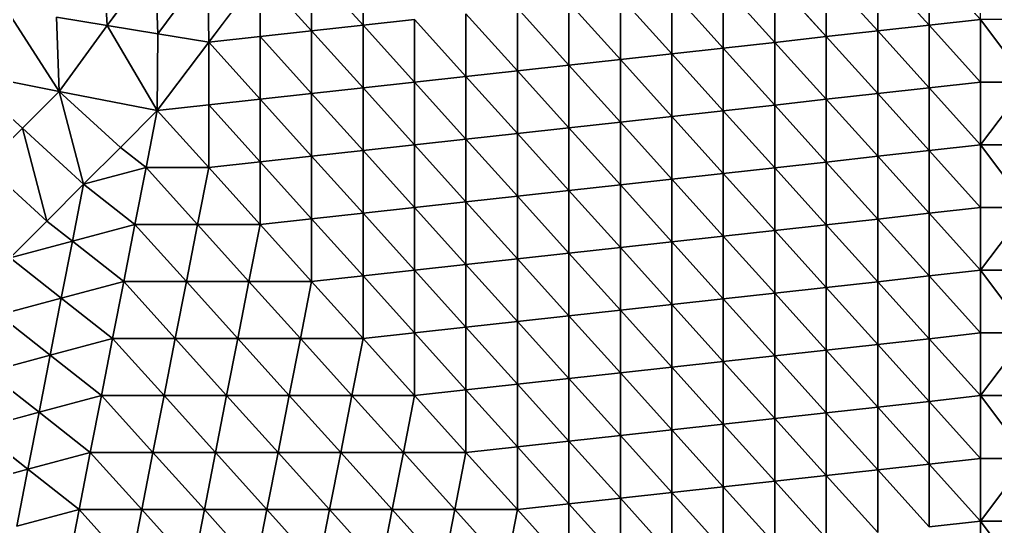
# Model space of a CAD drawing. Extents: x 100 to 350, y 100 to 150.
# Drawn here: x 176.02 to 200.37, y 112.36 to 125 of the extents above; entities that cross this region are included whole.
import ezdxf

# ---------------------------------------------------------------- set-up
doc = ezdxf.new("R2010")
doc.units = 0

msp = doc.modelspace()

# ---------------------------------------------------------------- linework, layer by layer
at = {"color": 1}
for p, q in [((178.098101, 126.67799), (178.207108, 124.853796)), ((178.207108, 124.853796), (178.098101, 126.67799)), ((179.406452, 126.498257), (178.207108, 124.853796)), ((178.207108, 124.853796), (179.406452, 126.498257)), ((179.406452, 126.498257), (179.473101, 124.644108)), ((179.473101, 124.644108), (179.406452, 126.498257)), ((184.591274, 126.422536), (184.591274, 124.860036)), ((184.591274, 124.860036), (184.591274, 126.422536)), ((198.71594, 126.420628), (200, 125)), ((200, 125), (198.71594, 126.420628)), ((198.71594, 126.420628), (198.71594, 124.858128)), ((198.71594, 124.858128), (198.71594, 126.420628)), ((179.473101, 124.644108), (180.714803, 126.318524)), ((180.714803, 126.318524), (179.473101, 124.644108)), ((180.714803, 126.318524), (180.739093, 124.43442)), ((180.739093, 124.43442), (180.714803, 126.318524)), ((183.307214, 126.280664), (183.307214, 124.718164)), ((184.591274, 124.860036), (183.307214, 126.280664)), ((183.307214, 126.280664), (184.591274, 124.860036)), ((183.307214, 124.718164), (183.307214, 126.280664)), ((197.431879, 124.716256), (197.431879, 126.278756)), ((197.431879, 126.278756), (198.71594, 124.858128)), ((197.431879, 126.278756), (197.431879, 124.716256)), ((198.71594, 124.858128), (197.431879, 126.278756)), ((180.739093, 124.43442), (182.023154, 126.138792)), ((182.023154, 126.138792), (180.739093, 124.43442)), ((183.307214, 124.718164), (182.023154, 126.138792)), ((182.023154, 126.138792), (182.023154, 124.576292)), ((182.023154, 126.138792), (183.307214, 124.718164)), ((182.023154, 124.576292), (182.023154, 126.138792)), ((194.863758, 125.995012), (196.147819, 124.574384)), ((196.147819, 124.574384), (194.863758, 125.995012)), ((194.863758, 125.995012), (194.863758, 124.432512)), ((194.863758, 124.432512), (194.863758, 125.995012)), ((196.147819, 124.574384), (196.147819, 126.136884)), ((196.147819, 126.136884), (197.431879, 124.716256)), ((197.431879, 124.716256), (196.147819, 126.136884)), ((196.147819, 126.136884), (196.147819, 124.574384)), ((192.295637, 124.148768), (192.295637, 125.711268)), ((192.295637, 125.711268), (193.579698, 124.29064)), ((192.295637, 125.711268), (192.295637, 124.148768)), ((193.579698, 124.29064), (192.295637, 125.711268)), ((194.863758, 124.432512), (193.579698, 125.85314)), ((193.579698, 125.85314), (193.579698, 124.29064)), ((193.579698, 125.85314), (194.863758, 124.432512)), ((193.579698, 124.29064), (193.579698, 125.85314)), ((189.727516, 123.865024), (189.727516, 125.427524)), ((189.727516, 125.427524), (191.011577, 124.006896)), ((189.727516, 125.427524), (189.727516, 123.865024)), ((191.011577, 124.006896), (189.727516, 125.427524)), ((191.011577, 125.569396), (192.295637, 124.148768)), ((192.295637, 124.148768), (191.011577, 125.569396)), ((191.011577, 125.569396), (191.011577, 124.006896)), ((191.011577, 124.006896), (191.011577, 125.569396)), ((177.007764, 123.209335), (175.675123, 125.273172)), ((175.675123, 125.273172), (177.007764, 123.209335)), ((188.443456, 125.285652), (189.727516, 123.865024)), ((189.727516, 123.865024), (188.443456, 125.285652)), ((188.443456, 125.285652), (188.443456, 123.723152)), ((188.443456, 123.723152), (188.443456, 125.285652)), ((177.007764, 123.209335), (176.941115, 125.063484)), ((176.941115, 125.063484), (178.207108, 124.853796)), ((176.941115, 125.063484), (177.007764, 123.209335)), ((178.207108, 124.853796), (176.941115, 125.063484)), ((185.875335, 125.001908), (184.591274, 124.860036)), ((184.591274, 124.860036), (185.875335, 125.001908)), ((185.875335, 123.439408), (185.875335, 125.001908)), ((185.875335, 125.001908), (187.159395, 123.58128)), ((187.159395, 123.58128), (185.875335, 125.001908)), ((185.875335, 125.001908), (185.875335, 123.439408)), ((187.159395, 123.58128), (187.159395, 125.14378)), ((188.443456, 123.723152), (187.159395, 125.14378)), ((187.159395, 125.14378), (187.159395, 123.58128)), ((187.159395, 125.14378), (188.443456, 123.723152)), ((198.71594, 124.858128), (200, 125)), ((200, 125), (198.71594, 124.858128)), ((201.171875, 123.4375), (200, 125)), ((200, 125), (201.171875, 123.4375)), ((178.207108, 124.853796), (177.007764, 123.209335)), ((177.007764, 123.209335), (178.207108, 124.853796)), ((179.455033, 122.730047), (178.207108, 124.853796)), ((178.207108, 124.853796), (179.473101, 124.644108)), ((179.473101, 124.644108), (178.207108, 124.853796)), ((178.207108, 124.853796), (179.455033, 122.730047)), ((182.023154, 124.576292), (183.307214, 124.718164)), ((183.307214, 124.718164), (182.023154, 124.576292)), ((183.307214, 124.718164), (184.591274, 124.860036)), ((184.591274, 124.860036), (183.307214, 124.718164)), ((184.591274, 123.297536), (183.307214, 124.718164)), ((183.307214, 124.718164), (183.307214, 123.155664)), ((183.307214, 124.718164), (184.591274, 123.297536)), ((183.307214, 123.155664), (183.307214, 124.718164)), ((184.591274, 124.860036), (185.875335, 123.439408)), ((185.875335, 123.439408), (184.591274, 124.860036)), ((184.591274, 124.860036), (184.591274, 123.297536)), ((184.591274, 123.297536), (184.591274, 124.860036)), ((196.147819, 124.574384), (197.431879, 124.716256)), ((197.431879, 124.716256), (196.147819, 124.574384)), ((198.71594, 124.858128), (197.431879, 124.716256)), ((197.431879, 124.716256), (198.71594, 124.858128)), ((198.71594, 123.295628), (197.431879, 124.716256)), ((197.431879, 124.716256), (197.431879, 123.153756)), ((197.431879, 124.716256), (198.71594, 123.295628)), ((197.431879, 123.153756), (197.431879, 124.716256)), ((198.71594, 124.858128), (198.71594, 123.295628)), ((200, 123.4375), (198.71594, 124.858128)), ((198.71594, 124.858128), (200, 123.4375)), ((198.71594, 123.295628), (198.71594, 124.858128)), ((179.455033, 122.730047), (179.473101, 124.644108)), ((179.473101, 124.644108), (179.455033, 122.730047)), ((179.473101, 124.644108), (180.739093, 124.43442)), ((180.739093, 124.43442), (179.473101, 124.644108)), ((182.023154, 124.576292), (180.739093, 124.43442)), ((180.739093, 124.43442), (182.023154, 124.576292)), ((182.023154, 124.576292), (182.023154, 123.013792)), ((183.307214, 123.155664), (182.023154, 124.576292)), ((182.023154, 124.576292), (183.307214, 123.155664)), ((182.023154, 123.013792), (182.023154, 124.576292)), ((194.863758, 124.432512), (196.147819, 124.574384)), ((196.147819, 124.574384), (194.863758, 124.432512)), ((196.147819, 123.011884), (196.147819, 124.574384)), ((197.431879, 123.153756), (196.147819, 124.574384)), ((196.147819, 124.574384), (196.147819, 123.011884)), ((196.147819, 124.574384), (197.431879, 123.153756)), ((180.739093, 124.43442), (179.455033, 122.730047)), ((179.455033, 122.730047), (180.739093, 124.43442)), ((182.023154, 123.013792), (180.739093, 124.43442)), ((180.739093, 124.43442), (180.739093, 122.87192)), ((180.739093, 124.43442), (182.023154, 123.013792)), ((180.739093, 122.87192), (180.739093, 124.43442)), ((193.579698, 124.29064), (192.295637, 124.148768)), ((192.295637, 124.148768), (193.579698, 124.29064)), ((193.579698, 124.29064), (194.863758, 124.432512)), ((194.863758, 124.432512), (193.579698, 124.29064)), ((193.579698, 124.29064), (193.579698, 122.72814)), ((194.863758, 122.870012), (193.579698, 124.29064)), ((193.579698, 124.29064), (194.863758, 122.870012)), ((193.579698, 122.72814), (193.579698, 124.29064)), ((194.863758, 122.870012), (194.863758, 124.432512)), ((194.863758, 124.432512), (196.147819, 123.011884)), ((196.147819, 123.011884), (194.863758, 124.432512)), ((194.863758, 124.432512), (194.863758, 122.870012)), ((191.011577, 124.006896), (189.727516, 123.865024)), ((189.727516, 123.865024), (191.011577, 124.006896)), ((192.295637, 124.148768), (191.011577, 124.006896)), ((191.011577, 124.006896), (192.295637, 124.148768)), ((192.295637, 122.586268), (191.011577, 124.006896)), ((191.011577, 124.006896), (191.011577, 122.444396)), ((191.011577, 124.006896), (192.295637, 122.586268)), ((191.011577, 122.444396), (191.011577, 124.006896)), ((192.295637, 122.586268), (192.295637, 124.148768)), ((192.295637, 124.148768), (193.579698, 122.72814)), ((193.579698, 122.72814), (192.295637, 124.148768)), ((192.295637, 124.148768), (192.295637, 122.586268)), ((187.159395, 123.58128), (188.443456, 123.723152)), ((188.443456, 123.723152), (187.159395, 123.58128)), ((188.443456, 123.723152), (189.727516, 123.865024)), ((189.727516, 123.865024), (188.443456, 123.723152)), ((189.727516, 122.302524), (188.443456, 123.723152)), ((188.443456, 123.723152), (188.443456, 122.160652)), ((188.443456, 122.160652), (188.443456, 123.723152)), ((188.443456, 123.723152), (189.727516, 122.302524)), ((191.011577, 122.444396), (189.727516, 123.865024)), ((189.727516, 123.865024), (189.727516, 122.302524)), ((189.727516, 123.865024), (191.011577, 122.444396)), ((189.727516, 122.302524), (189.727516, 123.865024)), ((174.560495, 123.688622), (177.007764, 123.209335)), ((176.089946, 122.291517), (174.560495, 123.688622)), ((177.007764, 123.209335), (174.560495, 123.688622)), ((174.560495, 123.688622), (176.089946, 122.291517)), ((185.875335, 123.439408), (187.159395, 123.58128)), ((187.159395, 123.58128), (185.875335, 123.439408)), ((188.443456, 122.160652), (187.159395, 123.58128)), ((187.159395, 123.58128), (187.159395, 122.01878)), ((187.159395, 122.01878), (187.159395, 123.58128)), ((187.159395, 123.58128), (188.443456, 122.160652)), ((183.307214, 123.155664), (184.591274, 123.297536)), ((184.591274, 123.297536), (183.307214, 123.155664)), ((184.591274, 123.297536), (185.875335, 123.439408)), ((185.875335, 123.439408), (184.591274, 123.297536)), ((185.875335, 121.876908), (184.591274, 123.297536)), ((184.591274, 123.297536), (184.591274, 121.735036)), ((184.591274, 123.297536), (185.875335, 121.876908)), ((184.591274, 121.735036), (184.591274, 123.297536)), ((185.875335, 121.876908), (185.875335, 123.439408)), ((187.159395, 122.01878), (185.875335, 123.439408)), ((185.875335, 123.439408), (185.875335, 121.876908)), ((185.875335, 123.439408), (187.159395, 122.01878)), ((197.431879, 123.153756), (198.71594, 123.295628)), ((198.71594, 123.295628), (197.431879, 123.153756)), ((200, 123.4375), (198.71594, 123.295628)), ((198.71594, 123.295628), (200, 123.4375)), ((200, 121.875), (198.71594, 123.295628)), ((198.71594, 123.295628), (198.71594, 121.733128)), ((198.71594, 123.295628), (200, 121.875)), ((198.71594, 121.733128), (198.71594, 123.295628)), ((201.171875, 123.4375), (200, 121.875)), ((200, 121.875), (201.171875, 123.4375)), ((201.171875, 123.4375), (200, 123.4375)), ((200, 123.4375), (201.171875, 123.4375)), ((176.089946, 122.291517), (177.007764, 123.209335)), ((177.007764, 123.209335), (176.089946, 122.291517)), ((177.007764, 123.209335), (179.455033, 122.730047)), ((179.455033, 122.730047), (177.007764, 123.209335)), ((177.007764, 123.209335), (178.537215, 121.81223)), ((177.619398, 120.894412), (177.007764, 123.209335)), ((178.537215, 121.81223), (177.007764, 123.209335)), ((177.007764, 123.209335), (177.619398, 120.894412)), ((182.023154, 123.013792), (180.739093, 122.87192)), ((180.739093, 122.87192), (182.023154, 123.013792)), ((182.023154, 123.013792), (183.307214, 123.155664)), ((183.307214, 123.155664), (182.023154, 123.013792)), ((182.023154, 121.451292), (182.023154, 123.013792)), ((182.023154, 123.013792), (183.307214, 121.593164)), ((183.307214, 121.593164), (182.023154, 123.013792)), ((182.023154, 123.013792), (182.023154, 121.451292)), ((183.307214, 123.155664), (183.307214, 121.593164)), ((184.591274, 121.735036), (183.307214, 123.155664)), ((183.307214, 123.155664), (184.591274, 121.735036)), ((183.307214, 121.593164), (183.307214, 123.155664)), ((194.863758, 122.870012), (196.147819, 123.011884)), ((196.147819, 123.011884), (194.863758, 122.870012)), ((196.147819, 123.011884), (197.431879, 123.153756)), ((197.431879, 123.153756), (196.147819, 123.011884)), ((197.431879, 121.591256), (196.147819, 123.011884)), ((196.147819, 123.011884), (196.147819, 121.449384)), ((196.147819, 121.449384), (196.147819, 123.011884)), ((196.147819, 123.011884), (197.431879, 121.591256)), ((197.431879, 123.153756), (197.431879, 121.591256)), ((198.71594, 121.733128), (197.431879, 123.153756)), ((197.431879, 123.153756), (198.71594, 121.733128)), ((197.431879, 121.591256), (197.431879, 123.153756)), ((180.739093, 122.87192), (179.455033, 122.730047)), ((179.455033, 122.730047), (180.739093, 122.87192)), ((182.023154, 121.451292), (180.739093, 122.87192)), ((180.739093, 122.87192), (180.739093, 121.30942)), ((180.739093, 122.87192), (182.023154, 121.451292)), ((180.739093, 121.30942), (180.739093, 122.87192)), ((193.579698, 122.72814), (194.863758, 122.870012)), ((194.863758, 122.870012), (193.579698, 122.72814)), ((194.863758, 121.307512), (194.863758, 122.870012)), ((196.147819, 121.449384), (194.863758, 122.870012)), ((194.863758, 122.870012), (194.863758, 121.307512)), ((194.863758, 122.870012), (196.147819, 121.449384)), ((179.455033, 122.730047), (178.537215, 121.81223)), ((178.537215, 121.81223), (179.455033, 122.730047)), ((179.455033, 122.730047), (179.176593, 121.30942)), ((179.176593, 121.30942), (179.455033, 122.730047)), ((180.739093, 121.30942), (179.455033, 122.730047)), ((179.455033, 122.730047), (180.739093, 121.30942)), ((191.011577, 122.444396), (192.295637, 122.586268)), ((192.295637, 122.586268), (191.011577, 122.444396)), ((193.579698, 122.72814), (192.295637, 122.586268)), ((192.295637, 122.586268), (193.579698, 122.72814)), ((192.295637, 121.023768), (192.295637, 122.586268)), ((192.295637, 122.586268), (193.579698, 121.16564)), ((192.295637, 122.586268), (192.295637, 121.023768)), ((193.579698, 121.16564), (192.295637, 122.586268)), ((193.579698, 122.72814), (194.863758, 121.307512)), ((194.863758, 121.307512), (193.579698, 122.72814)), ((193.579698, 122.72814), (193.579698, 121.16564)), ((193.579698, 121.16564), (193.579698, 122.72814)), ((175.172129, 121.3737), (176.089946, 122.291517)), ((176.089946, 122.291517), (175.172129, 121.3737)), ((176.70158, 119.976595), (176.089946, 122.291517)), ((176.089946, 122.291517), (177.619398, 120.894412)), ((177.619398, 120.894412), (176.089946, 122.291517)), ((176.089946, 122.291517), (176.70158, 119.976595)), ((188.443456, 122.160652), (189.727516, 122.302524)), ((189.727516, 122.302524), (188.443456, 122.160652)), ((189.727516, 122.302524), (191.011577, 122.444396)), ((191.011577, 122.444396), (189.727516, 122.302524)), ((189.727516, 122.302524), (189.727516, 120.740024)), ((191.011577, 120.881896), (189.727516, 122.302524)), ((189.727516, 122.302524), (191.011577, 120.881896)), ((189.727516, 120.740024), (189.727516, 122.302524)), ((191.011577, 122.444396), (192.295637, 121.023768)), ((192.295637, 121.023768), (191.011577, 122.444396)), ((191.011577, 122.444396), (191.011577, 120.881896)), ((191.011577, 120.881896), (191.011577, 122.444396)), ((185.875335, 121.876908), (187.159395, 122.01878)), ((187.159395, 122.01878), (185.875335, 121.876908)), ((188.443456, 122.160652), (187.159395, 122.01878)), ((187.159395, 122.01878), (188.443456, 122.160652)), ((187.159395, 122.01878), (188.443456, 120.598152)), ((187.159395, 122.01878), (187.159395, 120.45628)), ((188.443456, 120.598152), (187.159395, 122.01878)), ((187.159395, 120.45628), (187.159395, 122.01878)), ((188.443456, 120.598152), (188.443456, 122.160652)), ((189.727516, 120.740024), (188.443456, 122.160652)), ((188.443456, 122.160652), (188.443456, 120.598152)), ((188.443456, 122.160652), (189.727516, 120.740024)), ((178.537215, 121.81223), (177.619398, 120.894412)), ((177.619398, 120.894412), (178.537215, 121.81223)), ((178.537215, 121.81223), (179.176593, 121.30942)), ((179.176593, 121.30942), (178.537215, 121.81223)), ((185.875335, 121.876908), (184.591274, 121.735036)), ((184.591274, 121.735036), (185.875335, 121.876908)), ((185.875335, 120.314408), (185.875335, 121.876908)), ((187.159395, 120.45628), (185.875335, 121.876908)), ((185.875335, 121.876908), (185.875335, 120.314408)), ((185.875335, 121.876908), (187.159395, 120.45628)), ((198.71594, 121.733128), (200, 121.875)), ((200, 121.875), (198.71594, 121.733128)), ((202.34375, 121.875), (200, 121.875)), ((200, 121.875), (201.171875, 120.3125)), ((200, 121.875), (202.34375, 121.875)), ((201.171875, 120.3125), (200, 121.875)), ((183.307214, 121.593164), (182.023154, 121.451292)), ((182.023154, 121.451292), (183.307214, 121.593164)), ((183.307214, 121.593164), (184.591274, 121.735036)), ((184.591274, 121.735036), (183.307214, 121.593164)), ((184.591274, 120.172536), (183.307214, 121.593164)), ((183.307214, 121.593164), (183.307214, 120.030664)), ((183.307214, 121.593164), (184.591274, 120.172536)), ((183.307214, 120.030664), (183.307214, 121.593164)), ((184.591274, 121.735036), (185.875335, 120.314408)), ((185.875335, 120.314408), (184.591274, 121.735036)), ((184.591274, 121.735036), (184.591274, 120.172536)), ((184.591274, 120.172536), (184.591274, 121.735036)), ((196.147819, 121.449384), (197.431879, 121.591256)), ((197.431879, 121.591256), (196.147819, 121.449384)), ((197.431879, 121.591256), (198.71594, 121.733128)), ((198.71594, 121.733128), (197.431879, 121.591256)), ((197.431879, 120.028756), (197.431879, 121.591256)), ((197.431879, 121.591256), (198.71594, 120.170628)), ((198.71594, 120.170628), (197.431879, 121.591256)), ((197.431879, 121.591256), (197.431879, 120.028756)), ((198.71594, 121.733128), (198.71594, 120.170628)), ((200, 120.3125), (198.71594, 121.733128)), ((198.71594, 121.733128), (200, 120.3125)), ((198.71594, 120.170628), (198.71594, 121.733128)), ((176.70158, 119.976595), (175.172129, 121.3737)), ((175.172129, 121.3737), (176.70158, 119.976595)), ((179.176593, 121.30942), (177.619398, 120.894412)), ((177.619398, 120.894412), (179.176593, 121.30942)), ((179.176593, 121.30942), (178.898154, 119.888792)), ((178.898154, 119.888792), (179.176593, 121.30942)), ((179.176593, 121.30942), (180.739093, 121.30942)), ((179.176593, 121.30942), (180.460654, 119.888792)), ((180.739093, 121.30942), (179.176593, 121.30942)), ((180.460654, 119.888792), (179.176593, 121.30942)), ((180.739093, 121.30942), (180.460654, 119.888792)), ((180.460654, 119.888792), (180.739093, 121.30942)), ((180.739093, 121.30942), (182.023154, 121.451292)), ((182.023154, 121.451292), (180.739093, 121.30942)), ((182.023154, 119.888792), (180.739093, 121.30942)), ((180.739093, 121.30942), (182.023154, 119.888792)), ((182.023154, 119.888792), (182.023154, 121.451292)), ((182.023154, 121.451292), (183.307214, 120.030664)), ((182.023154, 121.451292), (182.023154, 119.888792)), ((183.307214, 120.030664), (182.023154, 121.451292)), ((194.863758, 121.307512), (193.579698, 121.16564)), ((193.579698, 121.16564), (194.863758, 121.307512)), ((194.863758, 121.307512), (196.147819, 121.449384)), ((196.147819, 121.449384), (194.863758, 121.307512)), ((194.863758, 119.745012), (194.863758, 121.307512)), ((196.147819, 119.886884), (194.863758, 121.307512)), ((194.863758, 121.307512), (194.863758, 119.745012)), ((194.863758, 121.307512), (196.147819, 119.886884)), ((197.431879, 120.028756), (196.147819, 121.449384)), ((196.147819, 121.449384), (196.147819, 119.886884)), ((196.147819, 121.449384), (197.431879, 120.028756)), ((196.147819, 119.886884), (196.147819, 121.449384)), ((193.579698, 121.16564), (192.295637, 121.023768)), ((192.295637, 121.023768), (193.579698, 121.16564)), ((193.579698, 121.16564), (194.863758, 119.745012)), ((193.579698, 121.16564), (193.579698, 119.60314)), ((194.863758, 119.745012), (193.579698, 121.16564)), ((193.579698, 119.60314), (193.579698, 121.16564)), ((176.70158, 119.976595), (177.619398, 120.894412)), ((177.619398, 120.894412), (176.70158, 119.976595)), ((177.619398, 120.894412), (177.340958, 119.473785)), ((177.340958, 119.473785), (177.619398, 120.894412)), ((177.619398, 120.894412), (178.898154, 119.888792)), ((178.898154, 119.888792), (177.619398, 120.894412)), ((189.727516, 120.740024), (191.011577, 120.881896)), ((191.011577, 120.881896), (189.727516, 120.740024)), ((192.295637, 121.023768), (191.011577, 120.881896)), ((191.011577, 120.881896), (192.295637, 121.023768)), ((192.295637, 119.461268), (191.011577, 120.881896)), ((191.011577, 120.881896), (191.011577, 119.319396)), ((191.011577, 120.881896), (192.295637, 119.461268)), ((191.011577, 119.319396), (191.011577, 120.881896)), ((192.295637, 119.461268), (192.295637, 121.023768)), ((192.295637, 121.023768), (193.579698, 119.60314)), ((193.579698, 119.60314), (192.295637, 121.023768)), ((192.295637, 121.023768), (192.295637, 119.461268)), ((188.443456, 120.598152), (187.159395, 120.45628)), ((187.159395, 120.45628), (188.443456, 120.598152)), ((189.727516, 120.740024), (188.443456, 120.598152)), ((188.443456, 120.598152), (189.727516, 120.740024)), ((188.443456, 119.035652), (188.443456, 120.598152)), ((188.443456, 120.598152), (189.727516, 119.177524)), ((189.727516, 119.177524), (188.443456, 120.598152)), ((188.443456, 120.598152), (188.443456, 119.035652)), ((189.727516, 119.177524), (189.727516, 120.740024)), ((189.727516, 120.740024), (191.011577, 119.319396)), ((191.011577, 119.319396), (189.727516, 120.740024)), ((189.727516, 120.740024), (189.727516, 119.177524)), ((184.591274, 120.172536), (185.875335, 120.314408)), ((185.875335, 120.314408), (184.591274, 120.172536)), ((187.159395, 120.45628), (185.875335, 120.314408)), ((185.875335, 120.314408), (187.159395, 120.45628)), ((185.875335, 120.314408), (187.159395, 118.89378)), ((185.875335, 118.751908), (185.875335, 120.314408)), ((187.159395, 118.89378), (185.875335, 120.314408)), ((185.875335, 120.314408), (185.875335, 118.751908)), ((187.159395, 120.45628), (188.443456, 119.035652)), ((187.159395, 118.89378), (187.159395, 120.45628)), ((188.443456, 119.035652), (187.159395, 120.45628)), ((187.159395, 120.45628), (187.159395, 118.89378)), ((198.71594, 120.170628), (200, 120.3125)), ((200, 120.3125), (198.71594, 120.170628)), ((201.171875, 120.3125), (200, 118.75)), ((200, 120.3125), (201.171875, 120.3125)), ((200, 118.75), (201.171875, 120.3125)), ((201.171875, 120.3125), (200, 120.3125)), ((183.307214, 120.030664), (184.591274, 120.172536)), ((184.591274, 120.172536), (183.307214, 120.030664)), ((185.875335, 118.751908), (184.591274, 120.172536)), ((184.591274, 120.172536), (184.591274, 118.610036)), ((184.591274, 120.172536), (185.875335, 118.751908)), ((184.591274, 118.610036), (184.591274, 120.172536)), ((198.71594, 120.170628), (197.431879, 120.028756)), ((197.431879, 120.028756), (198.71594, 120.170628)), ((200, 118.75), (198.71594, 120.170628)), ((198.71594, 120.170628), (198.71594, 118.608128)), ((198.71594, 120.170628), (200, 118.75)), ((198.71594, 118.608128), (198.71594, 120.170628)), ((175.783763, 119.058777), (176.70158, 119.976595)), ((176.70158, 119.976595), (175.783763, 119.058777)), ((177.340958, 119.473785), (176.70158, 119.976595)), ((176.70158, 119.976595), (177.340958, 119.473785)), ((178.898154, 119.888792), (177.340958, 119.473785)), ((177.340958, 119.473785), (178.898154, 119.888792)), ((178.898154, 119.888792), (178.619714, 118.468164)), ((178.619714, 118.468164), (178.898154, 119.888792)), ((180.182214, 118.468164), (178.898154, 119.888792)), ((180.460654, 119.888792), (178.898154, 119.888792)), ((178.898154, 119.888792), (180.182214, 118.468164)), ((178.898154, 119.888792), (180.460654, 119.888792)), ((180.460654, 119.888792), (180.182214, 118.468164)), ((180.182214, 118.468164), (180.460654, 119.888792)), ((180.460654, 119.888792), (182.023154, 119.888792)), ((182.023154, 119.888792), (180.460654, 119.888792)), ((180.460654, 119.888792), (181.744714, 118.468164)), ((181.744714, 118.468164), (180.460654, 119.888792)), ((182.023154, 119.888792), (181.744714, 118.468164)), ((181.744714, 118.468164), (182.023154, 119.888792)), ((183.307214, 120.030664), (182.023154, 119.888792)), ((182.023154, 119.888792), (183.307214, 120.030664)), ((183.307214, 118.468164), (182.023154, 119.888792)), ((182.023154, 119.888792), (183.307214, 118.468164)), ((183.307214, 120.030664), (183.307214, 118.468164)), ((184.591274, 118.610036), (183.307214, 120.030664)), ((183.307214, 120.030664), (184.591274, 118.610036)), ((183.307214, 118.468164), (183.307214, 120.030664)), ((194.863758, 119.745012), (196.147819, 119.886884)), ((196.147819, 119.886884), (194.863758, 119.745012)), ((196.147819, 119.886884), (197.431879, 120.028756)), ((197.431879, 120.028756), (196.147819, 119.886884)), ((196.147819, 119.886884), (197.431879, 118.466256)), ((197.431879, 118.466256), (196.147819, 119.886884)), ((196.147819, 119.886884), (196.147819, 118.324384)), ((196.147819, 118.324384), (196.147819, 119.886884)), ((197.431879, 118.466256), (197.431879, 120.028756)), ((197.431879, 120.028756), (198.71594, 118.608128)), ((197.431879, 120.028756), (197.431879, 118.466256)), ((198.71594, 118.608128), (197.431879, 120.028756)), ((193.579698, 119.60314), (192.295637, 119.461268)), ((192.295637, 119.461268), (193.579698, 119.60314)), ((193.579698, 119.60314), (194.863758, 119.745012)), ((194.863758, 119.745012), (193.579698, 119.60314)), ((193.579698, 119.60314), (194.863758, 118.182512)), ((194.863758, 118.182512), (193.579698, 119.60314)), ((193.579698, 119.60314), (193.579698, 118.04064)), ((193.579698, 118.04064), (193.579698, 119.60314)), ((194.863758, 118.182512), (194.863758, 119.745012)), ((196.147819, 118.324384), (194.863758, 119.745012)), ((194.863758, 119.745012), (194.863758, 118.182512)), ((194.863758, 119.745012), (196.147819, 118.324384)), ((177.340958, 119.473785), (175.783763, 119.058777)), ((175.783763, 119.058777), (177.340958, 119.473785)), ((177.062519, 118.053157), (177.340958, 119.473785)), ((177.340958, 119.473785), (177.062519, 118.053157)), ((177.340958, 119.473785), (178.619714, 118.468164)), ((178.619714, 118.468164), (177.340958, 119.473785)), ((191.011577, 119.319396), (192.295637, 119.461268)), ((192.295637, 119.461268), (191.011577, 119.319396)), ((192.295637, 117.898768), (192.295637, 119.461268)), ((192.295637, 119.461268), (193.579698, 118.04064)), ((192.295637, 119.461268), (192.295637, 117.898768)), ((193.579698, 118.04064), (192.295637, 119.461268)), ((189.727516, 119.177524), (188.443456, 119.035652)), ((188.443456, 119.035652), (189.727516, 119.177524)), ((191.011577, 119.319396), (189.727516, 119.177524)), ((189.727516, 119.177524), (191.011577, 119.319396)), ((189.727516, 119.177524), (191.011577, 117.756896)), ((189.727516, 117.615024), (189.727516, 119.177524)), ((189.727516, 119.177524), (189.727516, 117.615024)), ((191.011577, 117.756896), (189.727516, 119.177524)), ((191.011577, 119.319396), (192.295637, 117.898768)), ((191.011577, 117.756896), (191.011577, 119.319396)), ((192.295637, 117.898768), (191.011577, 119.319396)), ((191.011577, 119.319396), (191.011577, 117.756896)), ((175.783763, 119.058777), (177.062519, 118.053157)), ((177.062519, 118.053157), (175.783763, 119.058777)), ((187.159395, 118.89378), (185.875335, 118.751908)), ((185.875335, 118.751908), (187.159395, 118.89378)), ((187.159395, 118.89378), (188.443456, 119.035652)), ((188.443456, 119.035652), (187.159395, 118.89378)), ((187.159395, 117.33128), (187.159395, 118.89378)), ((188.443456, 117.473152), (187.159395, 118.89378)), ((187.159395, 118.89378), (187.159395, 117.33128)), ((187.159395, 118.89378), (188.443456, 117.473152)), ((188.443456, 119.035652), (189.727516, 117.615024)), ((189.727516, 117.615024), (188.443456, 119.035652)), ((188.443456, 119.035652), (188.443456, 117.473152)), ((188.443456, 117.473152), (188.443456, 119.035652)), ((183.307214, 118.468164), (184.591274, 118.610036)), ((184.591274, 118.610036), (183.307214, 118.468164)), ((185.875335, 118.751908), (184.591274, 118.610036)), ((184.591274, 118.610036), (185.875335, 118.751908)), ((185.875335, 117.189408), (184.591274, 118.610036)), ((184.591274, 118.610036), (184.591274, 117.047536)), ((184.591274, 118.610036), (185.875335, 117.189408)), ((184.591274, 117.047536), (184.591274, 118.610036)), ((185.875335, 117.189408), (185.875335, 118.751908)), ((185.875335, 118.751908), (187.159395, 117.33128)), ((187.159395, 117.33128), (185.875335, 118.751908)), ((185.875335, 118.751908), (185.875335, 117.189408)), ((198.71594, 118.608128), (197.431879, 118.466256)), ((197.431879, 118.466256), (198.71594, 118.608128)), ((198.71594, 118.608128), (200, 118.75)), ((200, 118.75), (198.71594, 118.608128)), ((198.71594, 118.608128), (198.71594, 117.045628)), ((200, 117.1875), (198.71594, 118.608128)), ((198.71594, 118.608128), (200, 117.1875)), ((198.71594, 117.045628), (198.71594, 118.608128)), ((202.34375, 118.75), (200, 118.75)), ((200, 118.75), (201.171875, 117.1875)), ((201.171875, 117.1875), (200, 118.75)), ((200, 118.75), (202.34375, 118.75)), ((177.062519, 118.053157), (178.619714, 118.468164)), ((178.619714, 118.468164), (177.062519, 118.053157)), ((178.619714, 118.468164), (178.341274, 117.047536)), ((178.341274, 117.047536), (178.619714, 118.468164)), ((178.619714, 118.468164), (180.182214, 118.468164)), ((179.903774, 117.047536), (178.619714, 118.468164)), ((180.182214, 118.468164), (178.619714, 118.468164)), ((178.619714, 118.468164), (179.903774, 117.047536)), ((179.903774, 117.047536), (180.182214, 118.468164)), ((180.182214, 118.468164), (179.903774, 117.047536)), ((180.182214, 118.468164), (181.744714, 118.468164)), ((181.744714, 118.468164), (180.182214, 118.468164)), ((180.182214, 118.468164), (181.466274, 117.047536)), ((181.466274, 117.047536), (180.182214, 118.468164)), ((181.744714, 118.468164), (181.466274, 117.047536)), ((181.466274, 117.047536), (181.744714, 118.468164)), ((181.744714, 118.468164), (183.307214, 118.468164)), ((183.028774, 117.047536), (181.744714, 118.468164)), ((183.307214, 118.468164), (181.744714, 118.468164)), ((181.744714, 118.468164), (183.028774, 117.047536)), ((183.028774, 117.047536), (183.307214, 118.468164)), ((183.307214, 118.468164), (183.028774, 117.047536)), ((184.591274, 117.047536), (183.307214, 118.468164)), ((183.307214, 118.468164), (184.591274, 117.047536)), ((197.431879, 118.466256), (196.147819, 118.324384)), ((196.147819, 118.324384), (197.431879, 118.466256)), ((197.431879, 116.903756), (197.431879, 118.466256)), ((197.431879, 118.466256), (198.71594, 117.045628)), ((198.71594, 117.045628), (197.431879, 118.466256)), ((197.431879, 118.466256), (197.431879, 116.903756)), ((194.863758, 118.182512), (193.579698, 118.04064)), ((193.579698, 118.04064), (194.863758, 118.182512)), ((194.863758, 118.182512), (196.147819, 118.324384)), ((196.147819, 118.324384), (194.863758, 118.182512)), ((194.863758, 116.620012), (194.863758, 118.182512)), ((196.147819, 116.761884), (194.863758, 118.182512)), ((194.863758, 118.182512), (194.863758, 116.620012)), ((194.863758, 118.182512), (196.147819, 116.761884)), ((197.431879, 116.903756), (196.147819, 118.324384)), ((196.147819, 118.324384), (196.147819, 116.761884)), ((196.147819, 118.324384), (197.431879, 116.903756)), ((196.147819, 116.761884), (196.147819, 118.324384)), ((175.505323, 117.638149), (177.062519, 118.053157)), ((177.062519, 118.053157), (175.505323, 117.638149)), ((176.784079, 116.632529), (177.062519, 118.053157)), ((177.062519, 118.053157), (176.784079, 116.632529)), ((177.062519, 118.053157), (178.341274, 117.047536)), ((178.341274, 117.047536), (177.062519, 118.053157)), ((192.295637, 117.898768), (191.011577, 117.756896)), ((191.011577, 117.756896), (192.295637, 117.898768)), ((193.579698, 118.04064), (192.295637, 117.898768)), ((192.295637, 117.898768), (193.579698, 118.04064)), ((193.579698, 116.47814), (192.295637, 117.898768)), ((192.295637, 117.898768), (192.295637, 116.336268)), ((192.295637, 117.898768), (193.579698, 116.47814)), ((192.295637, 116.336268), (192.295637, 117.898768)), ((193.579698, 118.04064), (194.863758, 116.620012)), ((193.579698, 118.04064), (193.579698, 116.47814)), ((194.863758, 116.620012), (193.579698, 118.04064)), ((193.579698, 116.47814), (193.579698, 118.04064)), ((176.784079, 116.632529), (175.505323, 117.638149)), ((175.505323, 117.638149), (176.784079, 116.632529)), ((191.011577, 117.756896), (189.727516, 117.615024)), ((189.727516, 117.615024), (191.011577, 117.756896)), ((191.011577, 116.194396), (191.011577, 117.756896)), ((191.011577, 117.756896), (192.295637, 116.336268)), ((191.011577, 117.756896), (191.011577, 116.194396)), ((192.295637, 116.336268), (191.011577, 117.756896)), ((187.159395, 117.33128), (188.443456, 117.473152)), ((188.443456, 117.473152), (187.159395, 117.33128)), ((188.443456, 117.473152), (189.727516, 117.615024)), ((189.727516, 117.615024), (188.443456, 117.473152)), ((189.727516, 116.052524), (188.443456, 117.473152)), ((188.443456, 117.473152), (188.443456, 115.910652)), ((188.443456, 115.910652), (188.443456, 117.473152)), ((188.443456, 117.473152), (189.727516, 116.052524)), ((191.011577, 116.194396), (189.727516, 117.615024)), ((189.727516, 117.615024), (189.727516, 116.052524)), ((189.727516, 117.615024), (191.011577, 116.194396)), ((189.727516, 116.052524), (189.727516, 117.615024)), ((184.591274, 117.047536), (185.875335, 117.189408)), ((185.875335, 117.189408), (184.591274, 117.047536)), ((185.875335, 117.189408), (187.159395, 117.33128)), ((187.159395, 117.33128), (185.875335, 117.189408)), ((185.875335, 115.626908), (185.875335, 117.189408)), ((187.159395, 115.76878), (185.875335, 117.189408)), ((185.875335, 117.189408), (185.875335, 115.626908)), ((185.875335, 117.189408), (187.159395, 115.76878)), ((188.443456, 115.910652), (187.159395, 117.33128)), ((187.159395, 117.33128), (187.159395, 115.76878)), ((187.159395, 115.76878), (187.159395, 117.33128)), ((187.159395, 117.33128), (188.443456, 115.910652)), ((198.71594, 117.045628), (200, 117.1875)), ((200, 117.1875), (198.71594, 117.045628)), ((200, 117.1875), (201.171875, 117.1875)), ((201.171875, 117.1875), (200, 115.625)), ((200, 115.625), (201.171875, 117.1875)), ((201.171875, 117.1875), (200, 117.1875)), ((178.341274, 117.047536), (176.784079, 116.632529)), ((176.784079, 116.632529), (178.341274, 117.047536)), ((178.341274, 117.047536), (178.062835, 115.626908)), ((178.062835, 115.626908), (178.341274, 117.047536)), ((179.903774, 117.047536), (178.341274, 117.047536)), ((178.341274, 117.047536), (179.625335, 115.626908)), ((179.625335, 115.626908), (178.341274, 117.047536)), ((178.341274, 117.047536), (179.903774, 117.047536)), ((179.625335, 115.626908), (179.903774, 117.047536)), ((179.903774, 117.047536), (179.625335, 115.626908)), ((179.903774, 117.047536), (181.187835, 115.626908)), ((181.466274, 117.047536), (179.903774, 117.047536)), ((181.187835, 115.626908), (179.903774, 117.047536)), ((179.903774, 117.047536), (181.466274, 117.047536)), ((181.466274, 117.047536), (181.187835, 115.626908)), ((181.187835, 115.626908), (181.466274, 117.047536)), ((183.028774, 117.047536), (181.466274, 117.047536)), ((181.466274, 117.047536), (182.750335, 115.626908)), ((182.750335, 115.626908), (181.466274, 117.047536)), ((181.466274, 117.047536), (183.028774, 117.047536)), ((182.750335, 115.626908), (183.028774, 117.047536)), ((183.028774, 117.047536), (182.750335, 115.626908)), ((184.312835, 115.626908), (183.028774, 117.047536)), ((183.028774, 117.047536), (184.312835, 115.626908)), ((184.591274, 117.047536), (183.028774, 117.047536)), ((183.028774, 117.047536), (184.591274, 117.047536)), ((184.591274, 117.047536), (184.312835, 115.626908)), ((184.312835, 115.626908), (184.591274, 117.047536)), ((185.875335, 115.626908), (184.591274, 117.047536)), ((184.591274, 117.047536), (185.875335, 115.626908)), ((196.147819, 116.761884), (197.431879, 116.903756)), ((197.431879, 116.903756), (196.147819, 116.761884)), ((198.71594, 117.045628), (197.431879, 116.903756)), ((197.431879, 116.903756), (198.71594, 117.045628)), ((197.431879, 115.341256), (197.431879, 116.903756)), ((197.431879, 116.903756), (198.71594, 115.483128)), ((197.431879, 116.903756), (197.431879, 115.341256)), ((198.71594, 115.483128), (197.431879, 116.903756)), ((198.71594, 115.483128), (198.71594, 117.045628)), ((198.71594, 117.045628), (200, 115.625)), ((200, 115.625), (198.71594, 117.045628)), ((198.71594, 117.045628), (198.71594, 115.483128)), ((194.863758, 116.620012), (196.147819, 116.761884)), ((196.147819, 116.761884), (194.863758, 116.620012)), ((196.147819, 116.761884), (197.431879, 115.341256)), ((197.431879, 115.341256), (196.147819, 116.761884)), ((196.147819, 116.761884), (196.147819, 115.199384)), ((196.147819, 115.199384), (196.147819, 116.761884)), ((176.784079, 116.632529), (175.226884, 116.217522)), ((175.226884, 116.217522), (176.784079, 116.632529)), ((176.505639, 115.211901), (176.784079, 116.632529)), ((176.784079, 116.632529), (176.505639, 115.211901)), ((178.062835, 115.626908), (176.784079, 116.632529)), ((176.784079, 116.632529), (178.062835, 115.626908)), ((192.295637, 116.336268), (193.579698, 116.47814)), ((193.579698, 116.47814), (192.295637, 116.336268)), ((193.579698, 116.47814), (194.863758, 116.620012)), ((194.863758, 116.620012), (193.579698, 116.47814)), ((193.579698, 116.47814), (194.863758, 115.057512)), ((194.863758, 115.057512), (193.579698, 116.47814)), ((193.579698, 116.47814), (193.579698, 114.91564)), ((193.579698, 114.91564), (193.579698, 116.47814)), ((194.863758, 115.057512), (194.863758, 116.620012)), ((196.147819, 115.199384), (194.863758, 116.620012)), ((194.863758, 116.620012), (194.863758, 115.057512)), ((194.863758, 116.620012), (196.147819, 115.199384)), ((175.226884, 116.217522), (176.505639, 115.211901)), ((176.505639, 115.211901), (175.226884, 116.217522)), ((189.727516, 116.052524), (191.011577, 116.194396)), ((191.011577, 116.194396), (189.727516, 116.052524)), ((192.295637, 116.336268), (191.011577, 116.194396)), ((191.011577, 116.194396), (192.295637, 116.336268)), ((192.295637, 114.773768), (191.011577, 116.194396)), ((191.011577, 116.194396), (191.011577, 114.631896)), ((191.011577, 114.631896), (191.011577, 116.194396)), ((191.011577, 116.194396), (192.295637, 114.773768)), ((192.295637, 116.336268), (192.295637, 114.773768)), ((193.579698, 114.91564), (192.295637, 116.336268)), ((192.295637, 116.336268), (193.579698, 114.91564)), ((192.295637, 114.773768), (192.295637, 116.336268)), ((188.443456, 115.910652), (189.727516, 116.052524)), ((189.727516, 116.052524), (188.443456, 115.910652)), ((189.727516, 116.052524), (189.727516, 114.490024)), ((191.011577, 114.631896), (189.727516, 116.052524)), ((189.727516, 116.052524), (191.011577, 114.631896)), ((189.727516, 114.490024), (189.727516, 116.052524)), ((185.875335, 115.626908), (187.159395, 115.76878)), ((187.159395, 115.76878), (185.875335, 115.626908)), ((188.443456, 115.910652), (187.159395, 115.76878)), ((187.159395, 115.76878), (188.443456, 115.910652)), ((187.159395, 115.76878), (188.443456, 114.348152)), ((187.159395, 115.76878), (187.159395, 114.20628)), ((188.443456, 114.348152), (187.159395, 115.76878)), ((187.159395, 114.20628), (187.159395, 115.76878)), ((188.443456, 114.348152), (188.443456, 115.910652)), ((189.727516, 114.490024), (188.443456, 115.910652)), ((188.443456, 115.910652), (188.443456, 114.348152)), ((188.443456, 115.910652), (189.727516, 114.490024)), ((176.505639, 115.211901), (178.062835, 115.626908)), ((178.062835, 115.626908), (176.505639, 115.211901)), ((178.062835, 115.626908), (177.784395, 114.20628)), ((177.784395, 114.20628), (178.062835, 115.626908)), ((178.062835, 115.626908), (179.625335, 115.626908)), ((178.062835, 115.626908), (179.346895, 114.20628)), ((179.625335, 115.626908), (178.062835, 115.626908)), ((179.346895, 114.20628), (178.062835, 115.626908)), ((179.346895, 114.20628), (179.625335, 115.626908)), ((179.625335, 115.626908), (179.346895, 114.20628)), ((179.625335, 115.626908), (181.187835, 115.626908)), ((180.909395, 114.20628), (179.625335, 115.626908)), ((181.187835, 115.626908), (179.625335, 115.626908)), ((179.625335, 115.626908), (180.909395, 114.20628)), ((181.187835, 115.626908), (180.909395, 114.20628)), ((180.909395, 114.20628), (181.187835, 115.626908)), ((181.187835, 115.626908), (182.750335, 115.626908)), ((181.187835, 115.626908), (182.471895, 114.20628)), ((182.750335, 115.626908), (181.187835, 115.626908)), ((182.471895, 114.20628), (181.187835, 115.626908)), ((182.471895, 114.20628), (182.750335, 115.626908)), ((182.750335, 115.626908), (182.471895, 114.20628)), ((182.750335, 115.626908), (184.312835, 115.626908)), ((184.034395, 114.20628), (182.750335, 115.626908)), ((184.312835, 115.626908), (182.750335, 115.626908)), ((182.750335, 115.626908), (184.034395, 114.20628)), ((184.312835, 115.626908), (184.034395, 114.20628)), ((184.034395, 114.20628), (184.312835, 115.626908)), ((184.312835, 115.626908), (185.875335, 115.626908)), ((184.312835, 115.626908), (185.596895, 114.20628)), ((185.875335, 115.626908), (184.312835, 115.626908)), ((185.596895, 114.20628), (184.312835, 115.626908)), ((185.596895, 114.20628), (185.875335, 115.626908)), ((185.875335, 115.626908), (185.596895, 114.20628)), ((187.159395, 114.20628), (185.875335, 115.626908)), ((185.875335, 115.626908), (187.159395, 114.20628)), ((198.71594, 115.483128), (197.431879, 115.341256)), ((197.431879, 115.341256), (198.71594, 115.483128)), ((200, 115.625), (198.71594, 115.483128)), ((198.71594, 115.483128), (200, 115.625)), ((198.71594, 115.483128), (200, 114.0625)), ((198.71594, 113.920628), (198.71594, 115.483128)), ((198.71594, 115.483128), (198.71594, 113.920628)), ((200, 114.0625), (198.71594, 115.483128)), ((201.171875, 114.0625), (200, 115.625)), ((200, 115.625), (202.34375, 115.625)), ((202.34375, 115.625), (200, 115.625)), ((200, 115.625), (201.171875, 114.0625)), ((174.948444, 114.796894), (176.505639, 115.211901)), ((176.505639, 115.211901), (174.948444, 114.796894)), ((176.2272, 113.791273), (176.505639, 115.211901)), ((176.505639, 115.211901), (176.2272, 113.791273)), ((177.784395, 114.20628), (176.505639, 115.211901)), ((176.505639, 115.211901), (177.784395, 114.20628)), ((194.863758, 115.057512), (196.147819, 115.199384)), ((196.147819, 115.199384), (194.863758, 115.057512)), ((196.147819, 115.199384), (197.431879, 115.341256)), ((197.431879, 115.341256), (196.147819, 115.199384)), ((197.431879, 113.778756), (196.147819, 115.199384)), ((196.147819, 115.199384), (196.147819, 113.636884)), ((196.147819, 113.636884), (196.147819, 115.199384)), ((196.147819, 115.199384), (197.431879, 113.778756)), ((198.71594, 113.920628), (197.431879, 115.341256)), ((197.431879, 115.341256), (197.431879, 113.778756)), ((197.431879, 115.341256), (198.71594, 113.920628)), ((197.431879, 113.778756), (197.431879, 115.341256)), ((194.863758, 115.057512), (193.579698, 114.91564)), ((193.579698, 114.91564), (194.863758, 115.057512)), ((194.863758, 113.495012), (194.863758, 115.057512)), ((196.147819, 113.636884), (194.863758, 115.057512)), ((194.863758, 115.057512), (194.863758, 113.495012)), ((194.863758, 115.057512), (196.147819, 113.636884)), ((174.948444, 114.796894), (176.2272, 113.791273)), ((176.2272, 113.791273), (174.948444, 114.796894)), ((191.011577, 114.631896), (192.295637, 114.773768)), ((192.295637, 114.773768), (191.011577, 114.631896)), ((192.295637, 114.773768), (193.579698, 114.91564)), ((193.579698, 114.91564), (192.295637, 114.773768)), ((192.295637, 113.211268), (192.295637, 114.773768)), ((192.295637, 114.773768), (193.579698, 113.35314)), ((193.579698, 113.35314), (192.295637, 114.773768)), ((192.295637, 114.773768), (192.295637, 113.211268)), ((193.579698, 114.91564), (193.579698, 113.35314)), ((194.863758, 113.495012), (193.579698, 114.91564)), ((193.579698, 114.91564), (194.863758, 113.495012)), ((193.579698, 113.35314), (193.579698, 114.91564)), ((189.727516, 114.490024), (188.443456, 114.348152)), ((188.443456, 114.348152), (189.727516, 114.490024)), ((189.727516, 114.490024), (191.011577, 114.631896)), ((191.011577, 114.631896), (189.727516, 114.490024)), ((189.727516, 112.927524), (189.727516, 114.490024)), ((189.727516, 114.490024), (191.011577, 113.069396)), ((191.011577, 113.069396), (189.727516, 114.490024)), ((189.727516, 114.490024), (189.727516, 112.927524)), ((192.295637, 113.211268), (191.011577, 114.631896)), ((191.011577, 114.631896), (191.011577, 113.069396)), ((191.011577, 114.631896), (192.295637, 113.211268)), ((191.011577, 113.069396), (191.011577, 114.631896)), ((187.159395, 114.20628), (188.443456, 114.348152)), ((188.443456, 114.348152), (187.159395, 114.20628)), ((188.443456, 114.348152), (189.727516, 112.927524)), ((188.443456, 112.785652), (188.443456, 114.348152)), ((189.727516, 112.927524), (188.443456, 114.348152)), ((188.443456, 114.348152), (188.443456, 112.785652)), ((177.784395, 114.20628), (176.2272, 113.791273)), ((176.2272, 113.791273), (177.784395, 114.20628)), ((177.784395, 114.20628), (177.505956, 112.785652)), ((177.505956, 112.785652), (177.784395, 114.20628)), ((179.346895, 114.20628), (177.784395, 114.20628)), ((177.784395, 114.20628), (179.068456, 112.785652)), ((179.068456, 112.785652), (177.784395, 114.20628)), ((177.784395, 114.20628), (179.346895, 114.20628)), ((179.068456, 112.785652), (179.346895, 114.20628)), ((179.346895, 114.20628), (179.068456, 112.785652)), ((180.630956, 112.785652), (179.346895, 114.20628)), ((179.346895, 114.20628), (180.630956, 112.785652)), ((180.909395, 114.20628), (179.346895, 114.20628)), ((179.346895, 114.20628), (180.909395, 114.20628)), ((180.909395, 114.20628), (180.630956, 112.785652)), ((180.630956, 112.785652), (180.909395, 114.20628)), ((182.471895, 114.20628), (180.909395, 114.20628)), ((180.909395, 114.20628), (182.193456, 112.785652)), ((182.193456, 112.785652), (180.909395, 114.20628)), ((180.909395, 114.20628), (182.471895, 114.20628)), ((182.193456, 112.785652), (182.471895, 114.20628)), ((182.471895, 114.20628), (182.193456, 112.785652)), ((182.471895, 114.20628), (183.755956, 112.785652)), ((184.034395, 114.20628), (182.471895, 114.20628)), ((183.755956, 112.785652), (182.471895, 114.20628)), ((182.471895, 114.20628), (184.034395, 114.20628)), ((184.034395, 114.20628), (183.755956, 112.785652)), ((183.755956, 112.785652), (184.034395, 114.20628)), ((185.596895, 114.20628), (184.034395, 114.20628)), ((184.034395, 114.20628), (185.318456, 112.785652)), ((185.318456, 112.785652), (184.034395, 114.20628)), ((184.034395, 114.20628), (185.596895, 114.20628)), ((185.318456, 112.785652), (185.596895, 114.20628)), ((185.596895, 114.20628), (185.318456, 112.785652)), ((186.880956, 112.785652), (185.596895, 114.20628)), ((185.596895, 114.20628), (186.880956, 112.785652)), ((187.159395, 114.20628), (185.596895, 114.20628)), ((185.596895, 114.20628), (187.159395, 114.20628)), ((186.880956, 112.785652), (187.159395, 114.20628)), ((187.159395, 114.20628), (186.880956, 112.785652)), ((187.159395, 114.20628), (188.443456, 112.785652)), ((188.443456, 112.785652), (187.159395, 114.20628)), ((200, 114.0625), (198.71594, 113.920628)), ((198.71594, 113.920628), (200, 114.0625)), ((200, 114.0625), (201.171875, 114.0625)), ((201.171875, 114.0625), (200, 112.5)), ((200, 112.5), (201.171875, 114.0625)), ((201.171875, 114.0625), (200, 114.0625)), ((176.2272, 113.791273), (174.670004, 113.376266)), ((174.670004, 113.376266), (176.2272, 113.791273)), ((175.94876, 112.370645), (176.2272, 113.791273)), ((176.2272, 113.791273), (175.94876, 112.370645)), ((176.2272, 113.791273), (177.505956, 112.785652)), ((177.505956, 112.785652), (176.2272, 113.791273)), ((196.147819, 113.636884), (197.431879, 113.778756)), ((197.431879, 113.778756), (196.147819, 113.636884)), ((198.71594, 113.920628), (197.431879, 113.778756)), ((197.431879, 113.778756), (198.71594, 113.920628)), ((197.431879, 113.778756), (198.71594, 112.358128)), ((197.431879, 113.778756), (197.431879, 112.216256)), ((198.71594, 112.358128), (197.431879, 113.778756)), ((197.431879, 112.216256), (197.431879, 113.778756)), ((198.71594, 112.358128), (198.71594, 113.920628)), ((198.71594, 113.920628), (200, 112.5)), ((200, 112.5), (198.71594, 113.920628)), ((198.71594, 113.920628), (198.71594, 112.358128)), ((193.579698, 113.35314), (194.863758, 113.495012)), ((194.863758, 113.495012), (193.579698, 113.35314)), ((196.147819, 113.636884), (194.863758, 113.495012)), ((194.863758, 113.495012), (196.147819, 113.636884)), ((194.863758, 113.495012), (196.147819, 112.074384)), ((194.863758, 111.932512), (194.863758, 113.495012)), ((196.147819, 112.074384), (194.863758, 113.495012)), ((194.863758, 113.495012), (194.863758, 111.932512)), ((196.147819, 112.074384), (196.147819, 113.636884)), ((197.431879, 112.216256), (196.147819, 113.636884)), ((196.147819, 113.636884), (196.147819, 112.074384)), ((196.147819, 113.636884), (197.431879, 112.216256)), ((193.579698, 113.35314), (192.295637, 113.211268)), ((192.295637, 113.211268), (193.579698, 113.35314)), ((193.579698, 113.35314), (194.863758, 111.932512)), ((194.863758, 111.932512), (193.579698, 113.35314)), ((193.579698, 113.35314), (193.579698, 111.79064)), ((193.579698, 111.79064), (193.579698, 113.35314)), ((191.011577, 113.069396), (189.727516, 112.927524)), ((189.727516, 112.927524), (191.011577, 113.069396)), ((191.011577, 113.069396), (192.295637, 113.211268)), ((192.295637, 113.211268), (191.011577, 113.069396)), ((191.011577, 113.069396), (192.295637, 111.648768)), ((192.295637, 111.648768), (191.011577, 113.069396)), ((191.011577, 113.069396), (191.011577, 111.506896)), ((191.011577, 111.506896), (191.011577, 113.069396)), ((192.295637, 111.648768), (192.295637, 113.211268)), ((192.295637, 113.211268), (193.579698, 111.79064)), ((192.295637, 113.211268), (192.295637, 111.648768)), ((193.579698, 111.79064), (192.295637, 113.211268)), ((175.94876, 112.370645), (177.505956, 112.785652)), ((177.505956, 112.785652), (175.94876, 112.370645)), ((177.505956, 112.785652), (177.227516, 111.365024)), ((177.227516, 111.365024), (177.505956, 112.785652)), ((177.505956, 112.785652), (179.068456, 112.785652)), ((177.505956, 112.785652), (178.790016, 111.365024)), ((179.068456, 112.785652), (177.505956, 112.785652)), ((178.790016, 111.365024), (177.505956, 112.785652)), ((179.068456, 112.785652), (178.790016, 111.365024)), ((178.790016, 111.365024), (179.068456, 112.785652)), ((179.068456, 112.785652), (180.630956, 112.785652)), ((180.352516, 111.365024), (179.068456, 112.785652)), ((180.630956, 112.785652), (179.068456, 112.785652)), ((179.068456, 112.785652), (180.352516, 111.365024)), ((180.630956, 112.785652), (180.352516, 111.365024)), ((180.352516, 111.365024), (180.630956, 112.785652)), ((180.630956, 112.785652), (181.915016, 111.365024)), ((182.193456, 112.785652), (180.630956, 112.785652)), ((180.630956, 112.785652), (182.193456, 112.785652)), ((181.915016, 111.365024), (180.630956, 112.785652)), ((182.193456, 112.785652), (181.915016, 111.365024)), ((181.915016, 111.365024), (182.193456, 112.785652)), ((183.477516, 111.365024), (182.193456, 112.785652)), ((182.193456, 112.785652), (183.755956, 112.785652)), ((183.755956, 112.785652), (182.193456, 112.785652)), ((182.193456, 112.785652), (183.477516, 111.365024)), ((183.755956, 112.785652), (183.477516, 111.365024)), ((183.477516, 111.365024), (183.755956, 112.785652)), ((183.755956, 112.785652), (185.318456, 112.785652)), ((183.755956, 112.785652), (185.040016, 111.365024)), ((185.318456, 112.785652), (183.755956, 112.785652)), ((185.040016, 111.365024), (183.755956, 112.785652)), ((185.318456, 112.785652), (185.040016, 111.365024)), ((185.040016, 111.365024), (185.318456, 112.785652)), ((186.602516, 111.365024), (185.318456, 112.785652)), ((185.318456, 112.785652), (186.880956, 112.785652)), ((186.880956, 112.785652), (185.318456, 112.785652)), ((185.318456, 112.785652), (186.602516, 111.365024)), ((186.602516, 111.365024), (186.880956, 112.785652)), ((186.880956, 112.785652), (186.602516, 111.365024)), ((188.165016, 111.365024), (186.880956, 112.785652)), ((186.880956, 112.785652), (188.165016, 111.365024)), ((188.443456, 112.785652), (186.880956, 112.785652)), ((186.880956, 112.785652), (188.443456, 112.785652)), ((188.165016, 111.365024), (188.443456, 112.785652)), ((188.443456, 112.785652), (188.165016, 111.365024)), ((189.727516, 112.927524), (188.443456, 112.785652)), ((188.443456, 112.785652), (189.727516, 112.927524)), ((188.443456, 112.785652), (189.727516, 111.365024)), ((189.727516, 111.365024), (188.443456, 112.785652)), ((189.727516, 111.365024), (189.727516, 112.927524)), ((189.727516, 112.927524), (191.011577, 111.506896)), ((189.727516, 112.927524), (189.727516, 111.365024)), ((191.011577, 111.506896), (189.727516, 112.927524)), ((200, 112.5), (198.71594, 112.358128)), ((198.71594, 112.358128), (200, 112.5)), ((200, 112.5), (202.34375, 112.5)), ((202.34375, 112.5), (200, 112.5)), ((200, 112.5), (201.171875, 110.9375)), ((201.171875, 110.9375), (200, 112.5))]:
    msp.add_line(p, q, dxfattribs=at)
at = {"color": 7}
for p, q in [((200, 125), (200, 126.5625)), ((200, 123.4375), (200, 125)), ((200, 125), (200, 123.4375)), ((201.5625, 125), (200, 125)), ((200, 121.875), (200, 123.4375)), ((200, 123.4375), (200, 121.875)), ((200, 121.875), (200, 120.3125)), ((200, 120.3125), (200, 121.875)), ((200, 120.3125), (200, 118.75)), ((200, 118.75), (200, 120.3125)), ((200, 118.75), (200, 117.1875)), ((200, 117.1875), (200, 118.75)), ((200, 117.1875), (200, 115.625)), ((200, 115.625), (200, 117.1875)), ((200, 115.625), (200, 114.0625)), ((200, 114.0625), (200, 115.625)), ((200, 114.0625), (200, 112.5)), ((200, 112.5), (200, 114.0625)), ((200, 110.9375), (200, 112.5)), ((200, 112.5), (200, 110.9375))]:
    msp.add_line(p, q, dxfattribs=at)

doc.saveas('drawing.dxf')
